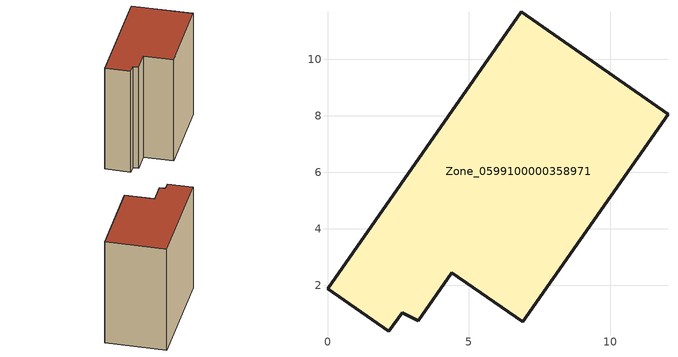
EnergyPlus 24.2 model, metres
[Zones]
Zone_0599100000358971
 floor ground (C_G): 6.91,0.7 4.4,2.45 3.21,0.74 2.65,1.03 2.17,0.37 0,1.88 6.86,11.69 12.05,8.05 z3.39
 wall outside (C_F): 4.4,2.45 6.91,0.7 12.05,8.05 6.86,11.69 0,1.88 2.17,0.37 2.65,1.03 3.21,0.74 4.4,2.45 z3.39:15.2
 roof outside (C_R): 0,1.88 2.17,0.37 2.65,1.03 3.21,0.74 4.4,2.45 6.91,0.7 12.05,8.05 6.86,11.69 z15.2
[BUILDING]
Pand.0599100000358971: North Axis=0; Terrain=City; Loads Convergence Tolerance Value=0.04; Temperature Convergence Tolerance Value=0.4; Solar Distribution=FullExterior; Maximum Number of Warmup Days=25; Minimum Number of Warmup Days=1
[Site:Location]
Rotterdam.The.Hague.AP_ZH_NLD Design_Conditions: Latitude=51.96; Longitude=4.45; Time Zone=1; Elevation=-4.5
[SITE:GROUNDTEMPERATURE:BUILDINGSURFACE]
18, 18, 18, 18, 18, 18, 18, 18, 18, 18, 18, 18
[MATERIAL] Thermal Absorptance=0.9; Solar Absorptance=0.7; Visible Absorptance=0.7
Name | Roughness | Thickness | Conductivity | Density | Specific Heat
G.TC.1992-2005 | MediumSmooth | 0.15 | 0.06 | 540 | 1210
F.TC.1992-2005 | Rough | 0.3 | 0.12 | 1920 | 840
R.TC.1992-2005 | MediumRough | 0.2 | 0.08 | 1500 | 1000
[CONSTRUCTION]
C_G: G.TC.1992-2005
C_F: F.TC.1992-2005
C_R: R.TC.1992-2005
[ZONE]
Zone_0599100000358971: Type=1; Multiplier=1; Ceiling Height=Autocalculate; Volume=Autocalculate; Floor Area=autocalculate; Part of Total Floor Area=Yes
[ZONEINFILTRATION:DESIGNFLOWRATE]
Infil_Zone_0599100000358971: Zone or ZoneList or Space or SpaceList=Zone_0599100000358971; Schedule=AlwaysOn; Design Flow Rate Calculation Method=Flow/Area; Flow Rate per Floor Area=0.0015; Constant Term Coefficient=1; Temperature Term Coefficient=0; Velocity Term Coefficient=0; Velocity Squared Term Coefficient=0
[HVACTEMPLATE:ZONE:IDEALLOADSAIRSYSTEM]
Zone_0599100000358971: Maximum Heating Supply Air Temperature=50; Minimum Cooling Supply Air Temperature=13; Maximum Heating Supply Air Humidity Ratio=0.0156; Minimum Cooling Supply Air Humidity Ratio=0.0077; Heating Limit=NoLimit; Cooling Limit=NoLimit; Dehumidification Control Type=ConstantSensibleHeatRatio; Cooling Sensible Heat Ratio=0.7; Dehumidification Setpoint=60; Humidification Control Type=None; Humidification Setpoint=30; Outdoor Air Method=None; Outdoor Air Flow Rate per Person=0.00944; Outdoor Air Flow Rate per Zone Floor Area=0; Outdoor Air Flow Rate per Zone=0; Demand Controlled Ventilation Type=None; Outdoor Air Economizer Type=NoEconomizer; Heat Recovery Type=None; Sensible Heat Recovery Effectiveness=0.7; Latent Heat Recovery Effectiveness=0.65
[ZONECONTROL:THERMOSTAT]
ThermostatControl_Zone_0599100000358971: Zone or ZoneList=Zone_0599100000358971; Control Type Schedule=DualSetpointControlType; Control 1=Thermostat_Zone_0599100000358971; Temperature Difference Between Cutout And Setpoint=0
[THERMOSTATSETPOINT:DUALSETPOINT]
Thermostat_Zone_0599100000358971: Heating Setpoint Temperature Schedule=HeatingSetpoint_Zone_0599100000358971; Cooling Setpoint Temperature Schedule=CoolingSetpoint_Zone_0599100000358971
[SCHEDULE:COMPACT]
HeatingSetpoint_Zone_0599100000358971: Through: 12/31, For: AllDays, Until: 24:00, 21
CoolingSetpoint_Zone_0599100000358971: Through: 12/31, For: AllDays, Until: 24:00, 24
DualSetpointControlType: Through: 12/31, For: AllDays, Until: 24:00, 4
AlwaysOn: Through: 12/31, For: AllDays, Until: 24:00, 1
